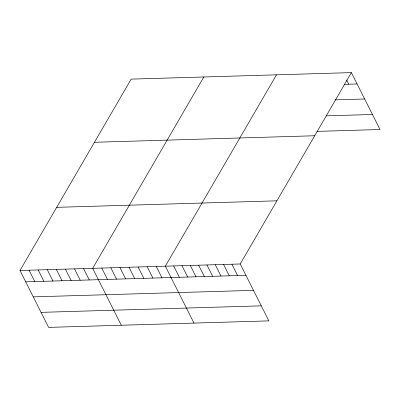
<?xml version="1.0" encoding="UTF-8"?>
<svg xmlns="http://www.w3.org/2000/svg" width="400" height="400" viewBox="0 0 400 400"><rect width="100%" height="100%" fill="white"/><g stroke="black" fill="none" stroke-linecap="round" stroke-linejoin="round"><path stroke-width="0.6" d="M351.38 72.61L240.225 263.97L268.845 320.875L48.62 327.39L20 270.485L131.155 79.125L351.38 72.61L380 129.515L317.01 131.375M203.83 76.975L92.675 268.335L121.295 325.24M276.505 74.825L165.35 266.185L193.97 323.09M344.015 84.35L357.09 83.96M334.935 99.87L364.65 98.995M326.085 115.85L372.44 114.48M94.475 142.275L314.7 135.76M56.68 207.34L276.905 200.82M20 270.485L240.225 263.97M25.71 281.84L245.935 275.325M33.27 296.87L253.495 290.355M41.06 312.36L261.285 305.845M346.595 79.885L348.77 84.205M231.905 264.22L237.615 275.57M223.585 264.465L229.295 275.815M215.27 264.71L220.975 276.065M206.95 264.955L212.655 276.31M198.63 265.205L204.34 276.555M190.31 265.45L196.02 276.8M181.99 265.695L187.7 277.045M173.67 265.94L179.38 277.295M156.265 266.455L161.975 277.81M147.18 266.725L152.89 278.075M138.095 266.995L143.805 278.345M129.01 267.26L134.72 278.615M119.93 267.53L125.635 278.885M110.845 267.8L116.555 279.15M101.76 268.07L107.47 279.42M83.59 268.605L89.3 279.96M74.505 268.875L80.215 280.225M65.42 269.145L71.13 280.495M56.335 269.41L62.045 280.765M47.255 269.68L52.965 281.035M38.17 269.95L43.88 281.3M29.085 270.22L34.795 281.57"/></g></svg>
